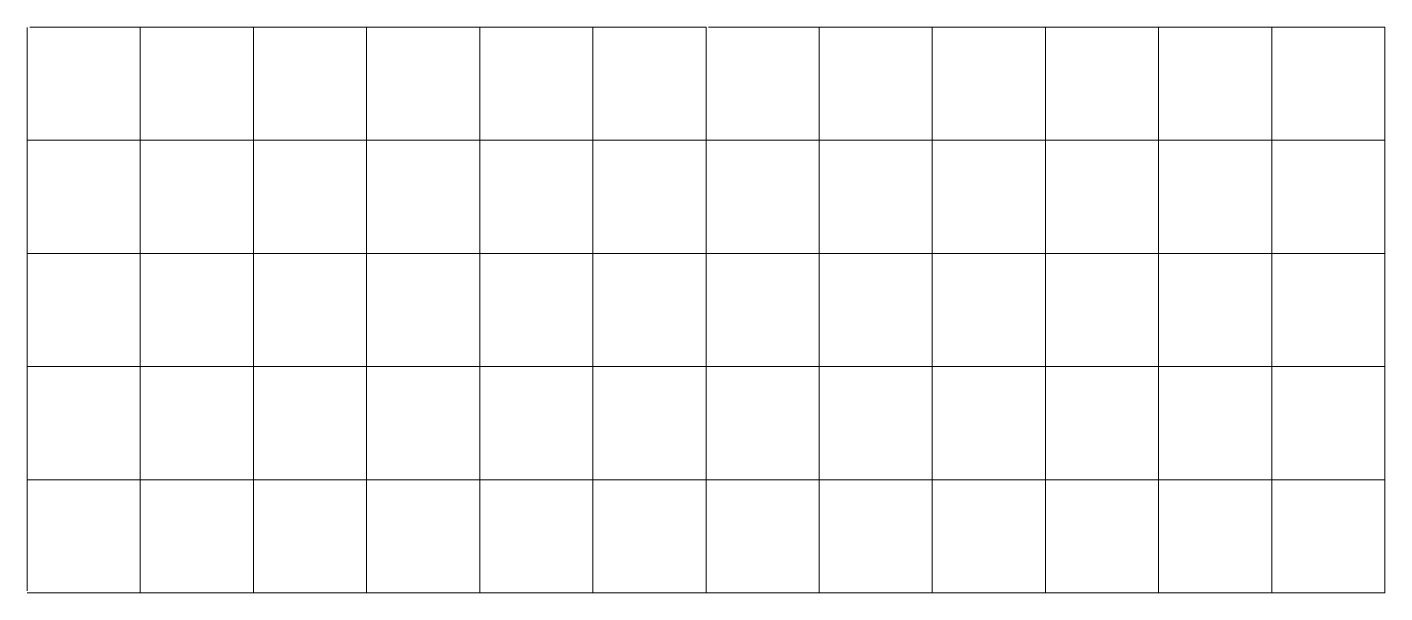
# Model space of a CAD drawing. Header units: inches. Extents: x -11 to 9589, y -7 to 3993.
import ezdxf

# ---------------------------------------------------------------- set-up
doc = ezdxf.new("R2010")
doc.units = ezdxf.units.IN
doc.header["$MEASUREMENT"] = 0
doc.layers.add('地面', color=7, linetype='Continuous', lineweight=20, true_color=0xc0c0c0)

# ---------------------------------------------------------------- blocks, each defined once
blk = doc.blocks.new('客厅地砖')
at = {"layer": '地面', "ltscale": 124.587116}
for p, q in [((-11, 6.8), (-11, 3990.5)), ((-11, 2393.2), (-11, 3990.5)), ((7.4, 3993.2), (4789, 3993.2)), ((7.4, 3993.2), (4789, 3993.2)), ((789, -6.8), (789, 3993.2)), ((1589, -6.8), (1589, 3993.2)), ((2389, -6.8), (2389, 3993.2)), ((3189, -6.8), (3189, 3993.2)), ((3189, -6.8), (3189, 3993.2)), ((3989, -6.8), (3989, 3993.2)), ((4789, -6.8), (4789, 3993.2)), ((4789, 6.8), (4789, 3990.5)), ((4789, 2393.2), (4789, 3990.5)), ((4807.4, 3993.2), (9589, 3993.2)), ((4807.4, 3993.2), (9589, 3993.2)), ((5589, -6.8), (5589, 3993.2)), ((6389, -6.8), (6389, 3993.2)), ((7189, -6.8), (7189, 3993.2)), ((7989, -6.8), (7989, 3993.2)), ((7989, -6.8), (7989, 3993.2)), ((8789, -6.8), (8789, 3993.2)), ((9589, -6.8), (9589, 3993.2)), ((-11, 3193.2), (4789, 3193.2)), ((-11, 3193.2), (4789, 3193.2)), ((3989, -6.8), (3989, 3193.2)), ((4789, -6.8), (4789, 3193.2)), ((4789, 3193.2), (9589, 3193.2)), ((4789, 3193.2), (9589, 3193.2)), ((8789, -6.8), (8789, 3193.2)), ((9589, -6.8), (9589, 3193.2)), ((-11, 2393.2), (4789, 2393.2)), ((-11, 2393.2), (4789, 2393.2)), ((4789, 2393.2), (9589, 2393.2)), ((4789, 2393.2), (9589, 2393.2)), ((-11, 1593.2), (4789, 1593.2)), ((-11, 6.8), (-11, 1593.2)), ((-11, 1593.2), (4789, 1593.2)), ((4789, 1593.2), (9589, 1593.2)), ((4789, 6.8), (4789, 1593.2)), ((4789, 1593.2), (9589, 1593.2)), ((-11, 793.2), (4789, 793.2)), ((4789, 793.2), (9589, 793.2)), ((-10.3, -6.8), (4789, -6.8)), ((-10.3, -6.8), (4789, -6.8)), ((4789.7, -6.8), (9589, -6.8)), ((4789.7, -6.8), (9589, -6.8))]:
    blk.add_line(p, q, dxfattribs=at)

msp = doc.modelspace()

# ---------------------------------------------------------------- block references
msp.add_blockref('客厅地砖', (0, 0))

doc.saveas('drawing.dxf')
